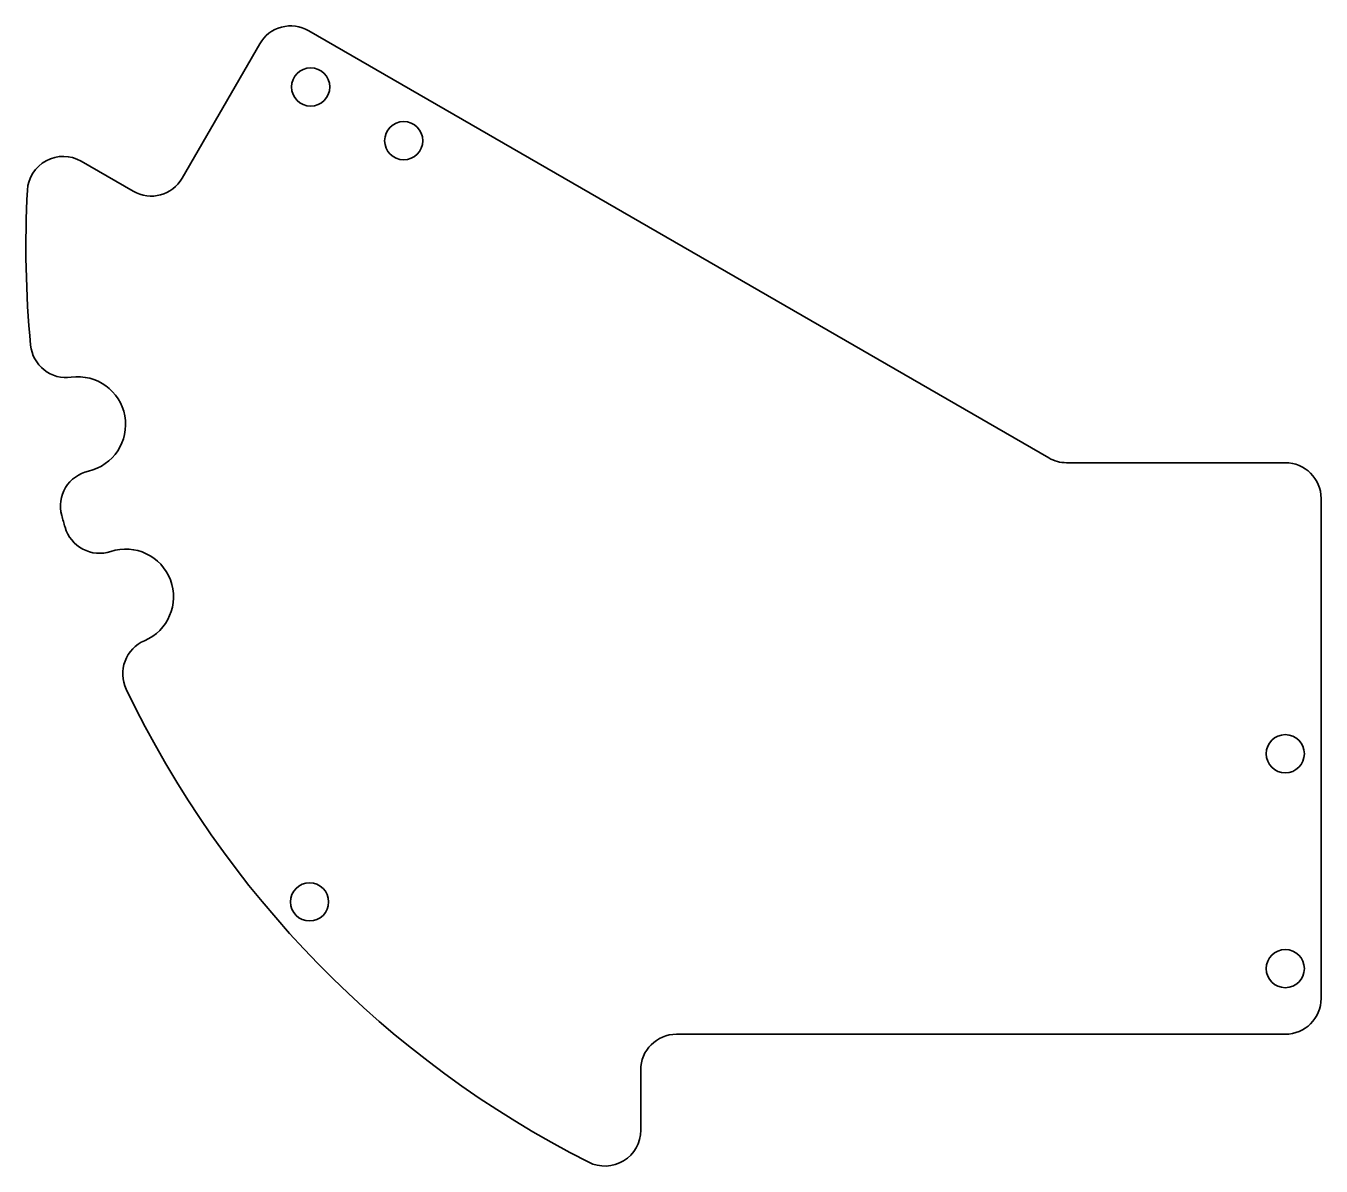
# Model space of a CAD drawing. Header units: millimetres. Extents: x 92 to 200, y 43 to 138.
import ezdxf

# ---------------------------------------------------------------- set-up
doc = ezdxf.new("R2010")
doc.units = ezdxf.units.MM
doc.header["$LTSCALE"] = 0.75
doc.layers.add('Visible', color=7, linetype='Continuous', lineweight=35)

msp = doc.modelspace()

# ---------------------------------------------------------------- linework, layer by layer
at = {"layer": 'Visible', "extrusion": (-1e-16, -1, 0)}
for p, q in [((115.44049, 137.938035), (177.433066, 102.146605)), ((111.342413, 136.839959), (104.842413, 125.581629)), ((100.744337, 124.483553), (96.374725, 127.00635)), ((178.933066, 101.744681), (197.25009, 101.744681)), ((200.25009, 98.744681), (200.25009, 56.861429)), ((197.25009, 53.861429), (146.25009, 53.861429)), ((143.25009, 50.861429), (143.25009, 45.815835))]:
    msp.add_line(p, q, dxfattribs=at)
at = {"layer": 'Visible'}
for centre in [(115.605553, 133.223934), (123.399782, 128.723934), (197.25009, 77.361429), (115.508728, 64.952297), (197.25009, 59.361429)]:
    msp.add_circle(centre, 1.6, dxfattribs=at)
for centre, radius, start, end in [((113.94049, 135.339959), 3, 60, 150), ((94.874725, 124.408273), 3, 60, 176.859693), ((177.75009, 119.861429), 86, 176.859693, 185.521052), ((95.135134, 111.875877), 3, 185.521052, 277.937855), ((96.101827, 104.942948), 4, 282.771463, 97.937855), ((97.649266, 98.116131), 3, 102.771463, 195.188266), ((197.25009, 98.744681), 3, 0, 90), ((177.75009, 119.861429), 86, 195.188266, 195.87571), ((97.915929, 97.156656), 3, 195.87571, 288.292514), ((100.113008, 90.510391), 4, 293.126122, 108.292514), ((102.862303, 84.072893), 3, 113.126122, 205.542925), ((177.75009, 119.861429), 86, 205.542925, 243.140307), ((197.25009, 56.861429), 3, 270, 360), ((140.25009, 45.815835), 3, 243.140307, 0)]:
    msp.add_arc(centre, radius, start, end, dxfattribs=at)
at = {"layer": 'Visible', "extrusion": (0, 0, -1)}
for centre, start, end in [((-102.244337, 127.081629), 210, 300), ((-178.933066, 104.744681), 270, 300), ((-146.25009, 50.861429), 0, 90)]:
    msp.add_arc(centre, 3, start, end, dxfattribs=at)

doc.saveas('drawing.dxf')
